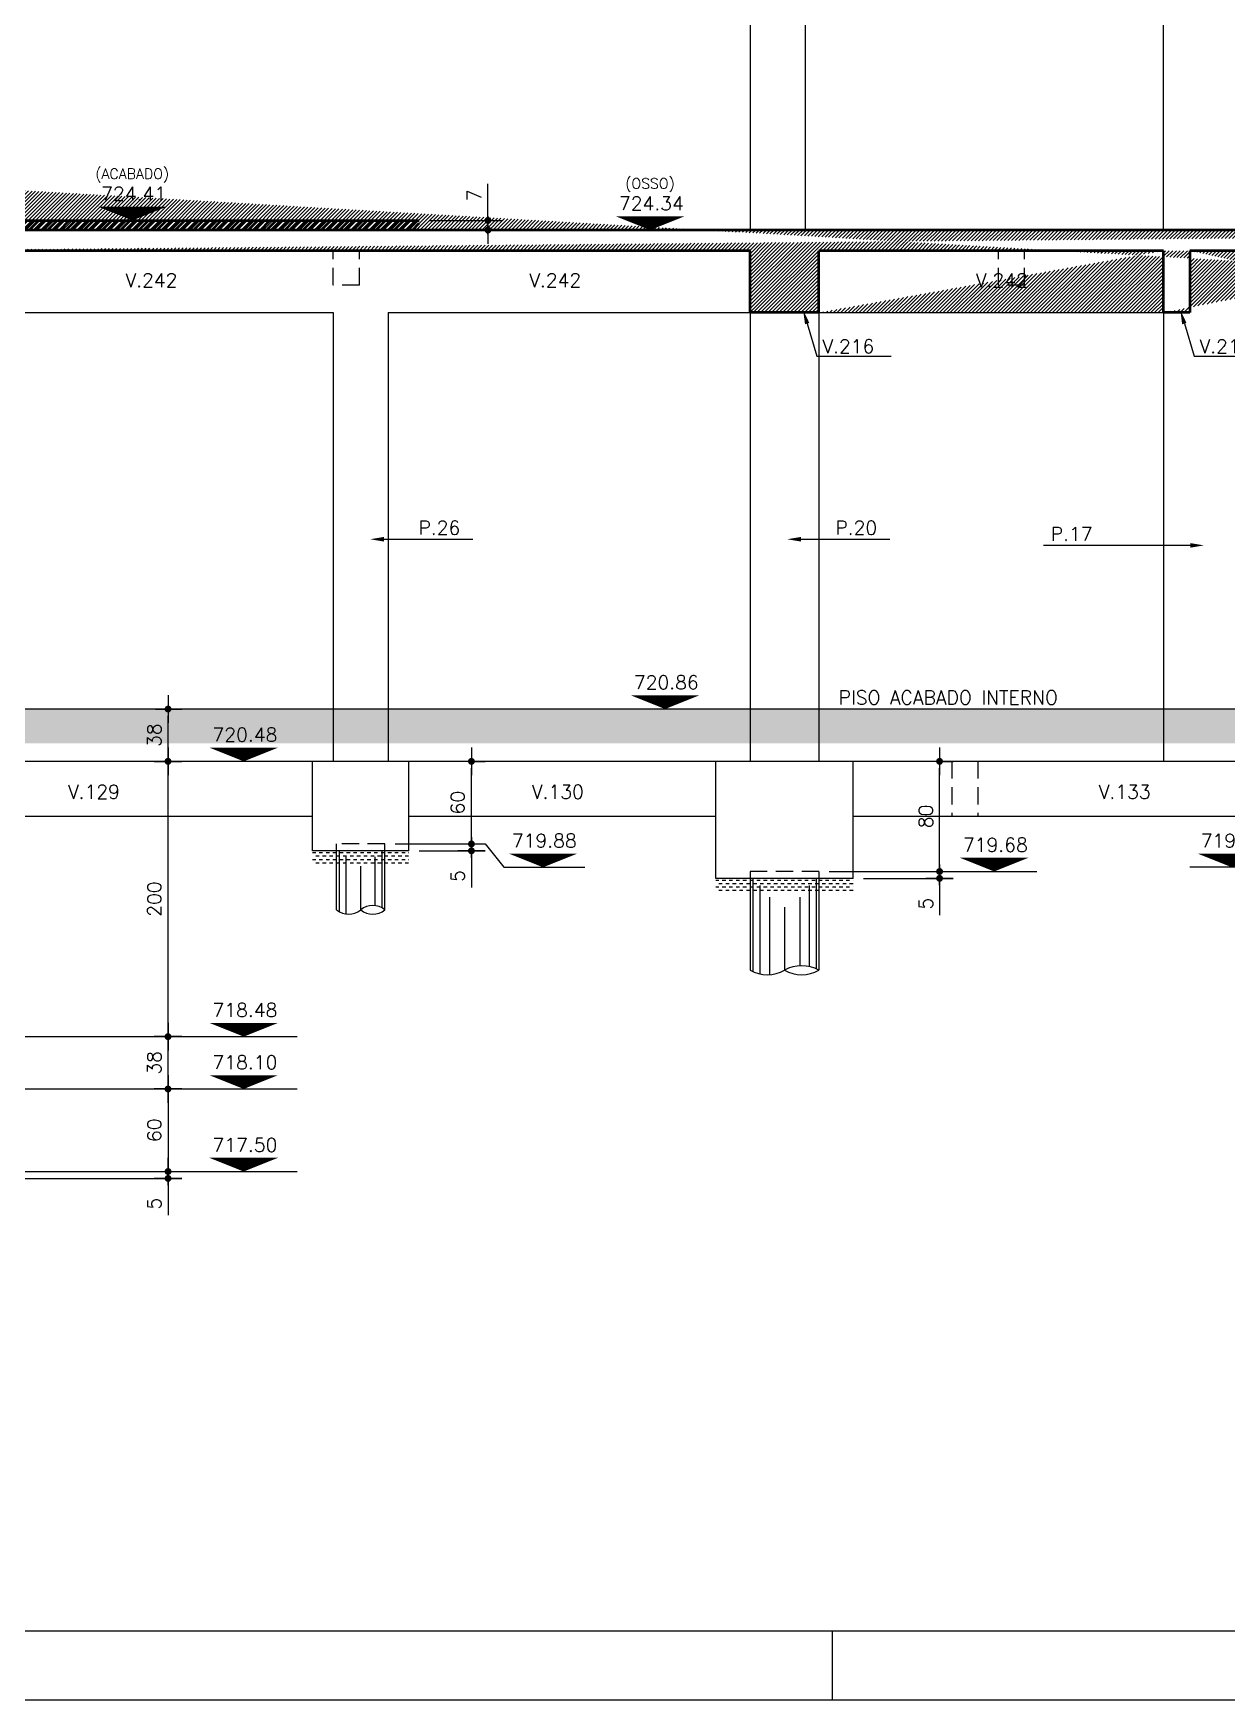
# Model space of a CAD drawing. Header units: inches. Extents: x 0 to 5940, y 0 to 4205.
# Drawn here: x 2584 to 3452, y 0 to 1211 of the extents above; entities that cross this region are included whole.
import ezdxf
from ezdxf.enums import TextEntityAlignment as Align

# ---------------------------------------------------------------- set-up
doc = ezdxf.new("R2010")
doc.units = ezdxf.units.IN
doc.header["$LTSCALE"] = 50
doc.header["$MEASUREMENT"] = 0
doc.linetypes.add('HIDDEN', pattern=[0.375, 0.25, -0.125])
for name, color, linetype in [('CORTES', 2, 'Continuous'), ('COTA', 6, 'Continuous'), ('FOLHA', 7, 'Continuous'), ('NIVEL', 3, 'Continuous'), ('TEXTO', 3, 'Continuous')]:
    doc.layers.add(name, color=color, linetype=linetype)
doc.styles.add('ROMANS', font='romans.shx')
doc.dimstyles.new('COTA_50', dxfattribs={"dimscale": 5, "dimtxt": 2, "dimasz": 1, "dimexe": 2, "dimexo": 1.5, "dimgap": 1, "dimtad": 1, "dimzin": 12, "dimdsep": 46, "dimtxsty": 'ROMANS', "dimblk1": 'COTA', "dimblk2": 'COTA', "dimsah": 1, "dimcen": -4, "dimdle": 1.5, "dimclrd": 6, "dimclre": 6, "dimclrt": 3, "dimadec": 0, "dimazin": 0, "dimtfac": 1, "dimtofl": 0, "dimtmove": 0, "dimatfit": 3, "dimldrblk": 'COTA', "dimfxl": 1, "dimtolj": 1, "dimtzin": 12, "dimarcsym": 0})

# ---------------------------------------------------------------- blocks, each defined once
blk = doc.blocks.new('COTA')
at = {"layer": 'COTA'}
for p, q in [((2, 0), (-2, 0)), ((0, -2), (0, 2))]:
    blk.add_line(p, q, dxfattribs=at)
at = {"layer": 'COTA', "const_width": 0.5}
blk.add_lwpolyline([(-0.25, 0, 1), (0.25, 0, 1)], format="xyb", close=True, dxfattribs=at)
blk = doc.blocks.new('*D101')
at = {"layer": 'COTA', "color": 6, "lineweight": -2, "transparency": 16777216}
for p, q in [((2914.7, 1079.7), (2914.7, 1101.4)), ((2872.2, 1074.7), (2924.7, 1074.7)), ((2907.8, 1067.7), (2924.7, 1067.7)), ((2914.7, 1062.7), (2914.7, 1057.7))]:
    blk.add_line(p, q, dxfattribs=at)
at = {"layer": 'Defpoints', "color": 0, "transparency": 16777216}
for p in [(2864.7, 1074.7), (2900.3, 1067.7), (2914.7, 1074.7)]:
    blk.add_point(p, dxfattribs=at)
at = {"layer": 'COTA', "color": 6, "lineweight": -2, "transparency": 16777216, "xscale": 5, "yscale": 5, "zscale": 5}
for p, rotation in [((2914.7, 1074.7), 270), ((2914.7, 1067.7), 90)]:
    blk.add_blockref('COTA', p, dxfattribs=dict(at, rotation=rotation))
at = {"layer": 'COTA', "color": 3, "transparency": 16777216, "insert": (2904.7, 1093), "char_height": 10, "attachment_point": 5, "rotation": 90, "style": 'ROMANS'}
blk.add_mtext('\\A1;7', dxfattribs=at)
blk = doc.blocks.new('*D113')
at = {"layer": 'COTA', "color": 6, "lineweight": -2, "transparency": 16777216}
for p, q in [((2503.2, 481.7), (2692.2, 481.7)), ((2682.2, 448.7), (2682.2, 476.7)), ((2537.2, 443.7), (2692.2, 443.7))]:
    blk.add_line(p, q, dxfattribs=at)
at = {"layer": 'Defpoints', "color": 0, "transparency": 16777216}
for p in [(2495.7, 481.7), (2682.2, 481.7), (2529.7, 443.7)]:
    blk.add_point(p, dxfattribs=at)
at = {"layer": 'COTA', "color": 6, "lineweight": -2, "transparency": 16777216, "xscale": 5, "yscale": 5, "zscale": 5}
for p, rotation in [((2682.2, 481.7), 90), ((2682.2, 443.7), 270)]:
    blk.add_blockref('COTA', p, dxfattribs=dict(at, rotation=rotation))
at = {"layer": 'COTA', "color": 3, "transparency": 16777216, "insert": (2672.2, 462.7), "char_height": 10, "attachment_point": 5, "rotation": 90, "style": 'ROMANS'}
blk.add_mtext('\\A1;38', dxfattribs=at)
blk = doc.blocks.new('*D114')
at = {"layer": 'COTA', "color": 6, "lineweight": -2, "transparency": 16777216}
for p, q in [((2673.2, 681.7), (2692.2, 681.7)), ((2682.2, 486.7), (2682.2, 676.7)), ((2673.2, 481.7), (2692.2, 481.7))]:
    blk.add_line(p, q, dxfattribs=at)
at = {"layer": 'Defpoints', "color": 0, "transparency": 16777216}
for p in [(2665.7, 681.7), (2682.2, 681.7), (2665.7, 481.7)]:
    blk.add_point(p, dxfattribs=at)
at = {"layer": 'COTA', "color": 6, "lineweight": -2, "transparency": 16777216, "xscale": 5, "yscale": 5, "zscale": 5}
for p, rotation in [((2682.2, 681.7), 90), ((2682.2, 481.7), 270)]:
    blk.add_blockref('COTA', p, dxfattribs=dict(at, rotation=rotation))
at = {"layer": 'COTA', "color": 3, "transparency": 16777216, "insert": (2672.2, 581.7), "char_height": 10, "attachment_point": 5, "rotation": 90, "style": 'ROMANS'}
blk.add_mtext('\\A1;200', dxfattribs=at)
blk = doc.blocks.new('*D115')
at = {"layer": 'COTA', "color": 6, "lineweight": -2, "transparency": 16777216}
for p, q in [((2673.2, 719.7), (2692.2, 719.7)), ((2682.2, 686.7), (2682.2, 714.7)), ((2673.2, 681.7), (2692.2, 681.7))]:
    blk.add_line(p, q, dxfattribs=at)
at = {"layer": 'Defpoints', "color": 0, "transparency": 16777216}
for p in [(2665.7, 719.7), (2682.2, 719.7), (2665.7, 681.7)]:
    blk.add_point(p, dxfattribs=at)
at = {"layer": 'COTA', "color": 6, "lineweight": -2, "transparency": 16777216, "xscale": 5, "yscale": 5, "zscale": 5}
for p, rotation in [((2682.2, 719.7), 90), ((2682.2, 681.7), 270)]:
    blk.add_blockref('COTA', p, dxfattribs=dict(at, rotation=rotation))
at = {"layer": 'COTA', "color": 3, "transparency": 16777216, "insert": (2672.2, 700.7), "char_height": 10, "attachment_point": 5, "rotation": 90, "style": 'ROMANS'}
blk.add_mtext('\\A1;38', dxfattribs=at)
blk = doc.blocks.new('*D197')
at = {"layer": 'COTA', "color": 6, "lineweight": -2, "transparency": 16777216}
for p, q in [((2659, 443.7), (2692.2, 443.7)), ((2682.2, 438.7), (2682.2, 388.7)), ((2519.7, 383.7), (2692.2, 383.7))]:
    blk.add_line(p, q, dxfattribs=at)
at = {"layer": 'Defpoints', "color": 0, "transparency": 16777216}
for p in [(2651.5, 443.7), (2512.2, 383.7), (2682.2, 383.7)]:
    blk.add_point(p, dxfattribs=at)
at = {"layer": 'COTA', "color": 6, "lineweight": -2, "transparency": 16777216, "xscale": 5, "yscale": 5, "zscale": 5}
for p, rotation in [((2682.2, 443.7), 90), ((2682.2, 383.7), 270)]:
    blk.add_blockref('COTA', p, dxfattribs=dict(at, rotation=rotation))
at = {"layer": 'COTA', "color": 3, "transparency": 16777216, "insert": (2672.2, 413.7), "char_height": 10, "attachment_point": 5, "rotation": 90, "style": 'ROMANS'}
blk.add_mtext('\\A1;60', dxfattribs=at)
blk = doc.blocks.new('*D198')
at = {"layer": 'COTA', "color": 6, "lineweight": -2, "transparency": 16777216}
for p, q in [((2682.2, 388.7), (2682.2, 393.7)), ((2537.2, 378.7), (2692.2, 378.7)), ((2650.2, 383.7), (2692.2, 383.7)), ((2682.2, 373.7), (2682.2, 352))]:
    blk.add_line(p, q, dxfattribs=at)
at = {"layer": 'Defpoints', "color": 0, "transparency": 16777216}
for p in [(2529.7, 378.7), (2642.7, 383.7), (2682.2, 378.7)]:
    blk.add_point(p, dxfattribs=at)
at = {"layer": 'COTA', "color": 6, "lineweight": -2, "transparency": 16777216, "xscale": 5, "yscale": 5, "zscale": 5}
for p, rotation in [((2682.2, 383.7), 270), ((2682.2, 378.7), 90)]:
    blk.add_blockref('COTA', p, dxfattribs=dict(at, rotation=rotation))
at = {"layer": 'COTA', "color": 3, "transparency": 16777216, "insert": (2672.2, 360.4), "char_height": 10, "attachment_point": 5, "rotation": 90, "style": 'ROMANS'}
blk.add_mtext('\\A1;5', dxfattribs=at)
blk = doc.blocks.new('*D201')
at = {"layer": 'COTA', "color": 6, "lineweight": -2, "transparency": 16777216}
for p, q in [((2902.7, 626.7), (2902.7, 631.7)), ((2847.2, 621.7), (2912.7, 621.7)), ((2864.7, 616.7), (2912.7, 616.7)), ((2902.7, 611.7), (2902.7, 590))]:
    blk.add_line(p, q, dxfattribs=at)
at = {"layer": 'Defpoints', "color": 0, "transparency": 16777216}
for p in [(2839.7, 621.7), (2857.2, 616.7), (2902.7, 616.7)]:
    blk.add_point(p, dxfattribs=at)
at = {"layer": 'COTA', "color": 6, "lineweight": -2, "transparency": 16777216, "xscale": 5, "yscale": 5, "zscale": 5}
for p, rotation in [((2902.7, 621.7), 270), ((2902.7, 616.7), 90)]:
    blk.add_blockref('COTA', p, dxfattribs=dict(at, rotation=rotation))
at = {"layer": 'COTA', "color": 3, "transparency": 16777216, "insert": (2892.7, 598.4), "char_height": 10, "attachment_point": 5, "rotation": 90, "style": 'ROMANS'}
blk.add_mtext('\\A1;5', dxfattribs=at)
blk = doc.blocks.new('*D202')
at = {"layer": 'COTA', "color": 6, "lineweight": -2, "transparency": 16777216}
for p, q in [((2901.4, 681.7), (2912.7, 681.7)), ((2902.7, 626.7), (2902.7, 676.7)), ((2901.4, 621.7), (2912.7, 621.7))]:
    blk.add_line(p, q, dxfattribs=at)
at = {"layer": 'Defpoints', "color": 0, "transparency": 16777216}
for p in [(2893.9, 681.7), (2902.7, 681.7), (2893.9, 621.7)]:
    blk.add_point(p, dxfattribs=at)
at = {"layer": 'COTA', "color": 6, "lineweight": -2, "transparency": 16777216, "xscale": 5, "yscale": 5, "zscale": 5}
for p, rotation in [((2902.7, 681.7), 90), ((2902.7, 621.7), 270)]:
    blk.add_blockref('COTA', p, dxfattribs=dict(at, rotation=rotation))
at = {"layer": 'COTA', "color": 3, "transparency": 16777216, "insert": (2892.7, 651.7), "char_height": 10, "attachment_point": 5, "rotation": 90, "style": 'ROMANS'}
blk.add_mtext('\\A1;60', dxfattribs=at)
blk = doc.blocks.new('*D207')
at = {"layer": 'COTA', "color": 6, "lineweight": -2, "transparency": 16777216}
for p, q in [((3244.6, 681.7), (3252.9, 681.7)), ((3242.9, 606.7), (3242.9, 676.7)), ((3162.7, 601.7), (3252.9, 601.7))]:
    blk.add_line(p, q, dxfattribs=at)
at = {"layer": 'Defpoints', "color": 0, "transparency": 16777216}
for p in [(3237.1, 681.7), (3242.9, 681.7), (3155.2, 601.7)]:
    blk.add_point(p, dxfattribs=at)
at = {"layer": 'COTA', "color": 6, "lineweight": -2, "transparency": 16777216, "xscale": 5, "yscale": 5, "zscale": 5}
for p, rotation in [((3242.9, 681.7), 90), ((3242.9, 601.7), 270)]:
    blk.add_blockref('COTA', p, dxfattribs=dict(at, rotation=rotation))
at = {"layer": 'COTA', "color": 3, "transparency": 16777216, "insert": (3232.9, 641.7), "char_height": 10, "attachment_point": 5, "rotation": 90, "style": 'ROMANS'}
blk.add_mtext('\\A1;80', dxfattribs=at)
blk = doc.blocks.new('*D208')
at = {"layer": 'COTA', "color": 6, "lineweight": -2, "transparency": 16777216}
for p, q in [((3242.9, 606.7), (3242.9, 611.7)), ((3162.7, 601.7), (3252.9, 601.7)), ((3187.7, 596.7), (3252.9, 596.7)), ((3242.9, 591.7), (3242.9, 570))]:
    blk.add_line(p, q, dxfattribs=at)
at = {"layer": 'Defpoints', "color": 0, "transparency": 16777216}
for p in [(3155.2, 601.7), (3180.2, 596.7), (3242.9, 596.7)]:
    blk.add_point(p, dxfattribs=at)
at = {"layer": 'COTA', "color": 6, "lineweight": -2, "transparency": 16777216, "xscale": 5, "yscale": 5, "zscale": 5}
for p, rotation in [((3242.9, 601.7), 270), ((3242.9, 596.7), 90)]:
    blk.add_blockref('COTA', p, dxfattribs=dict(at, rotation=rotation))
at = {"layer": 'COTA', "color": 3, "transparency": 16777216, "insert": (3232.9, 578.4), "char_height": 10, "attachment_point": 5, "rotation": 90, "style": 'ROMANS'}
blk.add_mtext('\\A1;5', dxfattribs=at)

msp = doc.modelspace()

# ---------------------------------------------------------------- hatches: boundary and pattern name
at = {"transparency": 33554687}
h = msp.add_hatch(dxfattribs=at)
h.set_pattern_fill('ANSI31', color=256)
h.paths.add_polyline_path([(2588.017, 732.202), (2588.017, 743.868), (2603.017, 743.868), (2603.017, 732.202)], flags=9)
h = msp.add_hatch(dxfattribs=at)
h.set_pattern_fill('ANSI31', color=256, style=0)
h.paths.add_polyline_path([(2588.017, 732.202), (2588.017, 743.868), (2603.017, 743.868), (2603.017, 732.202)], flags=9)
at = {"layer": 'CORTES'}
h = msp.add_hatch(dxfattribs=at)
h.set_pattern_fill('ANSI31', color=252, scale=15)
h.set_pattern_definition([(45, (-20281.5175, 13943.6157), (-1.32582521, 1.32582521), [])])
edge = h.paths.add_edge_path()
edge.add_line((1816.729, 1141.702), (1816.729, 1119.702))
edge.add_line((1816.729, 1119.702), (1816.729, 1112.62))
edge.add_line((1797.729, 1141.702), (1797.729, 1101.702))
edge.add_line((1797.729, 1141.702), (1816.729, 1141.702))
edge.add_line((1816.729, 1112.62), (1817.229, 1112.511))
edge.add_line((1817.229, 1112.511), (2049.729, 1061.901))
edge.add_line((1797.729, 1101.702), (2068.773, 1042.702))
edge.add_line((2049.729, 1082.702), (2049.729, 1061.901))
edge.add_line((2049.729, 1082.702), (2068.729, 1082.702))
edge.add_line((2068.729, 1082.702), (2068.729, 1057.702))
edge.add_line((2068.729, 1057.702), (2375.729, 1057.702))
edge.add_line((2068.773, 1042.702), (2375.729, 1042.702))
edge.add_line((2375.729, 1057.702), (2375.729, 1067.702))
edge.add_line((2394.729, 1052.702), (2394.729, 1007.702))
edge.add_line((2375.729, 1042.702), (2375.729, 1007.702))
edge.add_line((2375.729, 1007.702), (2394.729, 1007.702))
edge.add_line((2394.729, 1052.702), (2469.729, 1052.702))
edge.add_line((4128.884, 1067.702), (2375.729, 1067.702))
edge.add_line((2469.729, 1007.702), (2469.729, 1052.702))
edge.add_line((2519.729, 1007.702), (2469.729, 1007.702))
edge.add_line((2519.729, 1007.702), (2519.729, 1052.702))
edge.add_line((3105.229, 1052.702), (2519.729, 1052.702))
edge.add_line((3105.229, 1007.702), (3105.229, 1052.702))
edge.add_line((3155.229, 1007.702), (3155.229, 1052.702))
edge.add_line((3405.729, 1052.702), (3155.229, 1052.702))
edge.add_line((3155.229, 1007.702), (3105.229, 1007.702))
edge.add_line((3405.729, 1007.702), (3405.729, 1052.702))
edge.add_line((3424.729, 1052.702), (3424.729, 1007.702))
edge.add_line((3424.729, 1007.702), (3405.729, 1007.702))
edge.add_line((3632.729, 1052.702), (3424.729, 1052.702))
edge.add_line((3632.729, 1007.702), (3632.729, 1052.702))
edge.add_line((3657.729, 1007.702), (3657.729, 1052.702))
edge.add_line((3657.729, 1007.702), (3632.729, 1007.702))
edge.add_line((4103.884, 1052.702), (3657.729, 1052.702))
edge.add_line((4103.884, 1052.702), (4103.884, 1007.702))
edge.add_line((4128.884, 1067.702), (4128.884, 1007.702))
edge.add_line((4128.884, 1007.702), (4103.884, 1007.702))
at = {"layer": 'CORTES', "linetype": 'Continuous', "lineweight": 50}
h = msp.add_hatch(dxfattribs=at)
h.set_pattern_fill('ANSI31', color=253, scale=25)
h.set_pattern_definition([(45, (-6722.5782, 8840.409), (-2.2097087, 2.2097087), [])])
h.paths.add_polyline_path([(2014.729, 1126.702), (2012.729, 1126.702), (1816.729, 1126.702), (1816.729, 1119.702), (1816.729, 1112.62), (1817.229, 1112.511), (2049.729, 1061.901), (2049.729, 1082.702), (2068.729, 1082.702), (2068.729, 1057.702), (2375.729, 1057.702), (2375.729, 1067.702), (2864.7, 1067.702), (2864.7, 1074.702), (2375.729, 1074.702), (2375.729, 1072.702), (2070.729, 1072.702), (2070.729, 1090.702), (2042.729, 1090.702), (2042.729, 1106.702), (2042.729, 1108.702), (2014.729, 1108.702)])
at = {"layer": 'CORTES'}
h = msp.add_hatch(dxfattribs=at)
h.set_pattern_fill('ANSI38', color=253, scale=35)
h.paths.add_polyline_path([(4128.884, 724.702), (3635.729, 724.702), (3635.729, 719.702), (2514.729, 719.702), (2514.729, 694.702), (4128.884, 694.702)])
h = msp.add_hatch(dxfattribs=at)
h.set_pattern_fill('DASH', color=252, scale=20, style=0)
h.set_pattern_definition([(0, (1004.5, 238), (2.5, 2.5), [2.5, -2.5])])
h.paths.add_polyline_path([(2857.229, 616.702), (2787.229, 616.702), (2787.229, 606.702), (2857.229, 606.702)])
h = msp.add_hatch(dxfattribs=at)
h.set_pattern_fill('DASH', color=252, scale=20, style=0)
h.set_pattern_definition([(0, (1297.5, 218), (2.5, 2.5), [2.5, -2.5])])
h.paths.add_polyline_path([(3180.229, 596.702), (3080.229, 596.702), (3080.229, 586.702), (3180.229, 586.702)])

# ---------------------------------------------------------------- linework, layer by layer
for p, q in [((3405.729, 1067.702), (3405.729, 1420.202)), ((3105.229, 1375.202), (3105.229, 1067.702)), ((3145.229, 1375.202), (3145.229, 1067.702)), ((2519.729, 1007.702), (2802.229, 1007.702)), ((2802.229, 1007.702), (2802.229, 681.702)), ((2842.229, 1007.702), (2842.229, 681.702)), ((2842.229, 1007.702), (3105.229, 1007.702)), ((3105.229, 1007.702), (3105.229, 681.702)), ((3155.229, 1007.702), (3405.729, 1007.702)), ((3155.229, 1007.702), (3155.229, 681.702)), ((3405.729, 1007.702), (3405.729, 681.702)), ((3635.729, 719.702), (2514.729, 719.702)), ((3635.729, 681.702), (2514.729, 681.702)), ((2787.229, 616.702), (2787.229, 681.702)), ((2857.229, 616.702), (2857.229, 681.702)), ((3080.229, 596.702), (3080.229, 681.702)), ((3180.229, 596.702), (3180.229, 681.702)), ((2787.229, 641.702), (2514.729, 641.702)), ((3080.229, 641.702), (2857.229, 641.702)), ((3610.229, 641.702), (3180.229, 641.702)), ((2857.229, 616.702), (2787.229, 616.702)), ((2804.729, 573.803), (2804.729, 616.702)), ((2839.729, 573.803), (2839.729, 616.702)), ((3180.229, 596.702), (3080.229, 596.702)), ((3105.229, 596.702), (3105.229, 529.958)), ((3155.229, 596.702), (3155.229, 529.958))]:
    msp.add_line(p, q, dxfattribs=at)
at = {"layer": 'CORTES', "color": 253, "linetype": 'Continuous', "lineweight": 50}
msp.add_line((2375.729, 1074.702), (2864.7, 1074.702), dxfattribs=at)
at = {"layer": 'CORTES', "color": 1, "linetype": 'Continuous', "lineweight": 50}
for p, q in [((4128.884, 1067.702), (2375.729, 1067.702)), ((3105.229, 1052.702), (2519.729, 1052.702)), ((3105.229, 1007.702), (3105.229, 1052.702)), ((3405.729, 1052.702), (3155.229, 1052.702)), ((3155.229, 1007.702), (3155.229, 1052.702)), ((3405.729, 1007.702), (3405.729, 1052.702)), ((3632.729, 1052.702), (3424.729, 1052.702)), ((3424.729, 1052.702), (3424.729, 1007.702)), ((3155.229, 1007.702), (3105.229, 1007.702)), ((3424.729, 1007.702), (3405.729, 1007.702))]:
    msp.add_line(p, q, dxfattribs=at)
at = {"layer": 'CORTES', "color": 8, "linetype": 'HIDDEN'}
for p, q in [((2802.229, 1027.702), (2802.229, 1052.702)), ((2821.229, 1027.702), (2821.229, 1052.702)), ((3285.729, 1027.702), (3285.729, 1052.702)), ((3304.729, 1027.702), (3304.729, 1052.702)), ((2821.229, 1027.702), (2802.229, 1027.702)), ((3304.729, 1027.702), (3285.729, 1027.702)), ((3251.729, 681.702), (3251.729, 641.702)), ((3270.729, 681.702), (3270.729, 641.702)), ((2839.729, 621.702), (2804.729, 621.702)), ((2804.729, 616.702), (2804.729, 621.702)), ((2839.729, 616.702), (2839.729, 621.702)), ((3155.229, 601.702), (3105.229, 601.702)), ((3105.229, 601.702), (3105.229, 596.702)), ((3155.229, 601.702), (3155.229, 596.702))]:
    msp.add_line(p, q, dxfattribs=at)
at = {"layer": 'CORTES', "color": 8}
for p, q in [((2806.729, 572.433), (2806.729, 616.702)), ((2811.729, 570.775), (2811.729, 612.292)), ((2822.229, 573.803), (2822.229, 605.615)), ((2832.729, 576.831), (2832.729, 612.292)), ((2837.729, 575.174), (2837.729, 616.702)), ((3107.229, 596.702), (3107.229, 528.952)), ((3153.229, 596.702), (3153.229, 530.963)), ((3112.229, 591.437), (3112.229, 527.299)), ((3119.229, 582.977), (3119.229, 526.746)), ((3141.229, 582.977), (3141.229, 533.169)), ((3148.229, 591.437), (3148.229, 532.616)), ((3130.229, 575.833), (3130.229, 529.958))]:
    msp.add_line(p, q, dxfattribs=at)
at = {"layer": 'CORTES'}
for centre, radius, start, end in [((2813.479, 584.427), 13.763, 230.523968, 309.476032), ((2830.979, 563.179), 13.763, 50.523968, 129.476032), ((2830.979, 584.427), 13.763, 230.523968, 309.476032), ((3142.729, 507.588), 25.625, 60.804043, 119.195957), ((3117.729, 552.327), 25.625, 240.804043, 299.195957), ((3142.729, 552.327), 25.625, 240.804043, 299.195957)]:
    msp.add_arc(centre, radius, start, end, dxfattribs=at)
at = {"layer": 'COTA', "color": 8}
for p, q in [((3146.689, 999.731), (3153.775, 976.122)), ((3420.787, 999.731), (3427.873, 976.122)), ((3153.775, 976.122), (3207.679, 976.122)), ((3427.873, 976.122), (3481.777, 976.122))]:
    msp.add_line(p, q, dxfattribs=at)
at = {"layer": 'COTA'}
for p, q in [((2912.716, 621.702), (2926.318, 604.748)), ((2926.318, 604.748), (2985.195, 604.748)), ((3252.859, 601.702), (3313.601, 601.702)), ((3483.769, 604.748), (3424.892, 604.748)), ((2692.23, 481.702), (2776.059, 481.702)), ((2692.23, 443.702), (2776.059, 443.702)), ((2692.23, 383.702), (2776.059, 383.702))]:
    msp.add_line(p, q, dxfattribs=at)
at = {"layer": 'COTA', "color": 8}
for points in [[(3148.285, 1000.21), (3143.814, 1009.309), (3145.093, 999.252)], [(3422.384, 1000.21), (3417.913, 1009.309), (3419.191, 999.252)]]:
    msp.add_solid(points, dxfattribs=at)
at = {"layer": 'FOLHA', "color": 1}
msp.add_line((125, 50), (5895, 50), dxfattribs=at)
at = {"layer": 'FOLHA'}
msp.add_line((3165, 0), (3165, 50), dxfattribs=at)
msp.add_lwpolyline([(0, 4205), (0, 0), (5940, 0), (5940, 4205)], close=True, dxfattribs=at)
at = {"layer": 'NIVEL', "color": 1}
for points in [[(2656.275, 1074.702, 0, 50, 0), (2656.275, 1084.702, 50, 50, 0)], [(3032.565, 1067.702, 0, 50, 0), (3032.565, 1077.702, 50, 50, 0)], [(3043.434, 719.702, 0, 50, 0), (3043.434, 729.702, 50, 50, 0)], [(2737.191, 681.702, 0, 50, 0), (2737.191, 691.702, 50, 50, 0)], [(2954.769, 604.748, 0, 50, 0), (2954.769, 614.748, 50, 50, 0)], [(3282.543, 601.702, 0, 50, 0), (3282.543, 611.702, 50, 50, 0)], [(3455.324, 604.748, 0, 50, 0), (3455.324, 614.748, 50, 50, 0)], [(2737.191, 481.702, 0, 50, 0), (2737.191, 491.702, 50, 50, 0)], [(2737.191, 443.702, 0, 50, 0), (2737.191, 453.702, 50, 50, 0)], [(2737.191, 383.702, 0, 50, 0), (2737.191, 393.702, 50, 50, 0)]]:
    msp.add_lwpolyline(points, format="xyseb", dxfattribs=at)
at = {"layer": 'TEXTO', "color": 8}
for p, q in [((2839.107, 843.071), (2903.706, 843.071)), ((3142.107, 843.071), (3206.706, 843.071)), ((3425.152, 838.615), (3318.363, 838.615))]:
    msp.add_line(p, q, dxfattribs=at)
for points in [[(2839.107, 841.405), (2839.107, 844.738), (2829.107, 843.071)], [(3142.107, 841.405), (3142.107, 844.738), (3132.107, 843.071)], [(3425.152, 836.948), (3425.152, 840.281), (3435.152, 838.615)]]:
    msp.add_solid(points, dxfattribs=at)

# ---------------------------------------------------------------- texts
at = {"layer": 'NIVEL', "color": 4, "style": 'ROMANS'}
for s, p in [('(ACABADO)', (2656.17, 1104.859)), ('(OSSO)', (3032.461, 1097.859))]:
    msp.add_text(s, height=7.5, dxfattribs=at).set_placement(p, align=Align.CENTER)
at = {"layer": 'NIVEL', "color": 3, "style": 'ROMANS'}
for s, p in [('724.41', (2657.162, 1089.055)), ('724.34', (3033.453, 1082.055)), ('720.86', (3044.322, 734.055)), ('720.48', (2738.079, 696.055)), ('719.88', (2955.657, 619.101)), ('719.68', (3283.431, 616.055)), ('719.88', (3456.212, 619.101)), ('718.48', (2738.079, 496.055)), ('718.10', (2738.079, 458.055)), ('717.50', (2738.079, 398.055))]:
    msp.add_text(s, height=10, dxfattribs=at).set_placement(p, align=Align.CENTER)
at = {"layer": 'TEXTO', "color": 3, "style": 'ROMANS'}
for s, p in [('V.242', (2651.291, 1026.234)), ('V.242', (2944.76, 1026.234)), ('V.242', (3269.355, 1026.234)), ('V.216', (3157.743, 978.234)), ('V.213', (3431.841, 978.234)), ('PISO ACABADO INTERNO', (3169.537, 723.105)), ('V.129', (2609.512, 654.547)), ('V.130', (2946.668, 654.547)), ('V.133', (3358.57, 654.547))]:
    msp.add_text(s, height=10, dxfattribs=at).set_placement(p)
at = {"layer": 'TEXTO', "style": 'ROMANS'}
for s, p in [('P.26', (2864.143, 846.399)), ('P.20', (3167.143, 846.399)), ('P.17', (3323.64, 841.942))]:
    msp.add_text(s, height=10, dxfattribs=at).set_placement(p)

# ---------------------------------------------------------------- dimensions: what is measured, and where the dimension line sits
at = {"layer": 'COTA'}
for base, p1, p2, picture, middle in [((2914.658, 1074.702), (2900.312, 1067.702), (2864.7, 1074.702), '*D101', (2904.658, 1093.035)), ((2682.23, 719.702), (2665.673, 681.702), (2665.673, 719.702), '*D115', (2672.23, 700.702)), ((2682.23, 681.702), (2665.673, 481.702), (2665.673, 681.702), '*D114', (2672.23, 581.702)), ((2902.716, 681.702), (2893.95, 621.702), (2893.95, 681.702), '*D202', (2892.716, 651.702)), ((3242.859, 681.702), (3155.229, 601.702), (3237.107, 681.702), '*D207', (3232.859, 641.702)), ((2902.716, 616.702), (2839.729, 621.702), (2857.229, 616.702), '*D201', (2892.716, 598.368)), ((3242.859, 596.702), (3155.229, 601.702), (3180.229, 596.702), '*D208', (3232.859, 578.368)), ((2682.23, 481.702), (2529.729, 443.702), (2495.729, 481.702), '*D113', (2672.23, 462.702)), ((2682.23, 383.702), (2651.493, 443.702), (2512.229, 383.702), '*D197', (2672.23, 413.702)), ((2682.23, 378.702), (2642.711, 383.702), (2529.729, 378.702), '*D198', (2672.23, 360.368))]:
    dim = msp.add_linear_dim(base=base, p1=p1, p2=p2, angle=90, dimstyle='COTA_50', dxfattribs=at)
    dim.commit()
    dim.dimension.update_dxf_attribs({"geometry": picture, "text_midpoint": middle})

doc.saveas('drawing.dxf')
